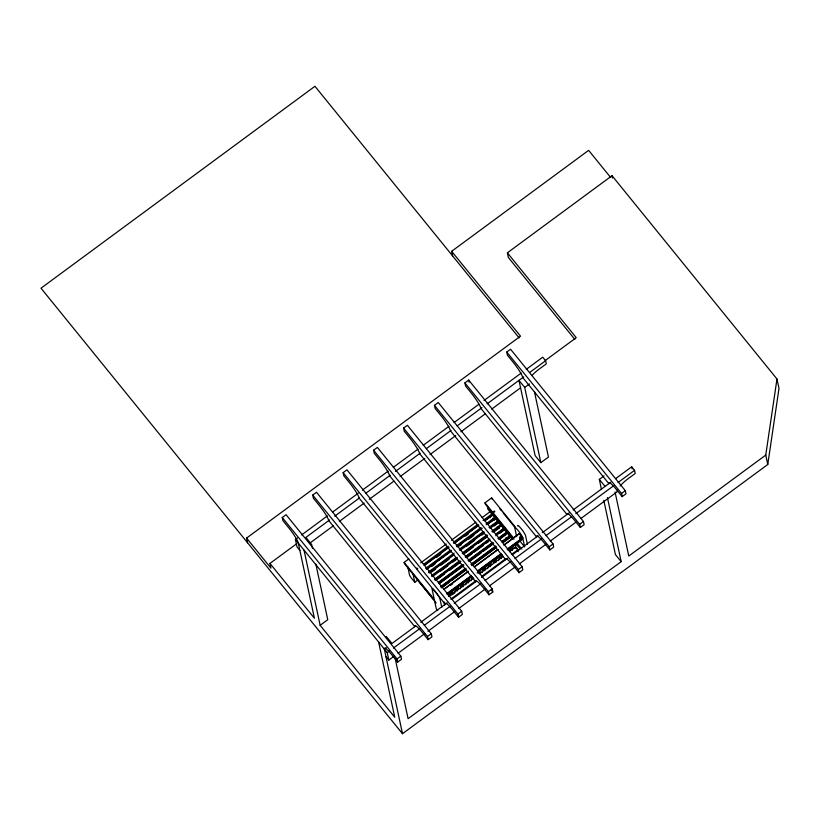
<?xml version="1.0" encoding="UTF-8"?>
<svg xmlns="http://www.w3.org/2000/svg" width="820" height="820" viewBox="0 0 820 820"><rect width="100%" height="100%" fill="white"/><g stroke="black" fill="none" stroke-linecap="round" stroke-linejoin="round"><path stroke-width="1.23" d="M519.121 337.901L314.952 86.284L41 288.209L402.497 733.716L767.766 464.489L765.757 455.079L776.981 379.004L612.017 175.695L507.375 252.816L508.39 257.521L574.841 339.418M767.766 464.489L779 388.403L776.981 379.004M449.503 595.709L450.354 592.03M451.338 591.128L450.774 593.577L451.861 594.992L452.988 590.082M455.838 587.981L454.71 592.891L452.814 594.295M456.832 587.079L456.268 589.539L457.345 590.943L458.472 586.044M460.204 588.842L461.322 583.942M462.316 583.04L461.752 585.49L462.839 586.905L463.956 581.995M465.688 584.803L466.816 579.894M467.8 578.992L467.246 581.452L468.322 582.856L469.45 577.957M471.172 580.755L472.023 577.075M478.214 573.354L478.777 570.904M479.577 573.539L480.428 569.859M482.15 572.668L483.554 566.528M484.271 566.856L483.708 569.316L484.784 570.72L485.911 565.82M487.644 568.619L488.761 563.709M489.191 565.267L489.755 562.817M490.278 566.681L491.395 561.772M493.404 563.35L494.255 559.67M495.239 558.768L494.685 561.218L495.762 562.633L496.889 557.723M498.611 560.531L499.739 555.622M502.096 554.914L501.245 558.594L500.169 557.18M509.876 551.214L510.716 547.534M511.711 546.632L511.147 549.092L512.223 550.497M512.51 549.277L513.351 545.597M515.083 548.395L516.2 543.486M504.013 545.167L519.46 533.512L522.699 537.746L524.564 546.428M516.672 536.68L514.816 528.018A6.57 0.953 53.6 0 1 518.291 530.735A6.57 0.953 53.6 0 1 522.699 537.746L522.268 539.621L507.928 550.189M416.98 567.922L416.867 568.721L417.81 568.701M452.671 256.004L451.656 251.299L588.637 150.347L610.664 177.489M247.568 542.778L246.564 538.084L520.515 336.159L451.656 251.299M296.758 543.67L269.944 563.432L314.409 618.239L298.285 543.024A14.329 2.081 53.6 0 0 288.671 527.721L282.941 520.649L282.264 517.512L286.067 514.704L400.836 656.133L401.503 659.27L397.7 662.078L391.96 655.006A14.329 2.081 53.6 0 0 384.365 649.102L386.261 647.697M312.707 495.075L316.51 492.277L431.269 633.706L431.945 636.832L428.142 639.641L422.402 632.568A14.329 2.081 53.6 0 0 414.797 626.664L328.728 520.587A14.329 2.081 53.6 0 0 319.113 505.284L313.373 498.211L312.707 495.075L427.466 636.505L428.142 639.641M343.139 472.638L346.952 469.839L461.711 611.269L462.377 614.405L458.575 617.204L452.835 610.131A14.329 2.081 53.6 0 0 445.239 604.227L359.17 498.15A14.329 2.081 53.6 0 0 349.556 482.847L343.816 475.774L343.139 472.638L457.908 614.067L458.575 617.204M373.582 450.211L377.384 447.402L492.154 588.832L492.82 591.968L489.017 594.766L483.277 587.694A14.329 2.081 53.6 0 0 475.682 581.79L389.602 475.723A14.329 2.081 53.6 0 0 379.988 460.409L374.258 453.337L373.582 450.211L488.341 591.64L489.017 594.766M403.583 428.091L407.386 425.293L522.145 566.722L522.822 569.849L519.019 572.657L513.279 565.585A14.329 2.081 53.6 0 0 505.684 559.681L419.604 453.603A14.329 2.081 53.6 0 0 409.99 438.3L404.26 431.228L403.583 428.091L518.342 569.521L519.019 572.657M434.456 405.336L438.269 402.528L553.028 543.957L553.695 547.094L549.892 549.902L544.152 542.83A14.329 2.081 53.6 0 0 536.557 536.915L450.487 430.848A14.329 2.081 53.6 0 0 440.873 415.545L435.133 408.473L434.456 405.336L549.226 546.766L549.892 549.902M464.899 382.899L468.702 380.09L583.471 521.52L584.137 524.656L580.334 527.465L574.595 520.392A14.329 2.081 53.6 0 0 566.999 514.488L480.92 408.411A14.329 2.081 53.6 0 0 471.305 393.108L465.575 386.035L464.899 382.899L579.658 524.328L580.334 527.465M506.75 352.046L510.563 349.248L625.322 490.678L625.988 493.814L622.185 496.612L616.445 489.54A14.329 2.081 53.6 0 0 608.85 483.636L522.781 377.569A14.329 2.081 53.6 0 0 513.166 362.255L507.426 355.183L506.75 352.046L621.519 493.476L622.185 496.612M299.884 550.466L297.014 546.93L295.415 539.488L297.486 537.971M301.606 534.937L327.364 515.944M332.52 512.151L358.279 493.158M362.399 490.124L388.167 471.131M393.313 467.338L418.046 449.104M423.202 445.311L448.96 426.318M454.116 422.525L478.849 404.291M484.005 400.498L521.1 373.151M526.245 369.359L542.737 357.202L545.607 360.738L546.284 363.875L538.668 369.482A14.381 4.356 -39.1 0 0 532.211 375.252M545.3 360.482L576.234 337.676L507.375 252.816M329.579 519.962L305.901 537.418L311.641 544.49L312.43 548.191M334.724 516.169L359.426 497.965M365.597 493.414L390.31 475.2M395.455 471.408L420.158 453.204M426.328 448.653L451.041 430.438M457.211 425.887L481.914 407.683M487.059 403.891L523.734 376.862M529.587 372.546L545.607 360.738M309.55 543.342L333.228 525.897M339.408 521.335L364.111 503.131M369.256 499.339L393.959 481.135M400.139 476.574L424.842 458.37M429.987 454.577L455.715 435.604M460.871 431.812L485.573 413.608M491.744 409.057L520.567 387.809M534.435 391.693L548.447 457.047L540.831 462.654L524.708 387.44L529.464 383.934M404.137 562.397L432.827 597.749L433.073 598.928L404.383 563.566L404.137 562.397L408.893 558.891M513.935 539.334L485.245 503.972L484.989 502.803L491.651 497.894L515.554 527.352M378.625 642.029L394.748 717.233L320.148 625.311L327.764 619.705L315.864 564.211M420.66 562.879L446.264 544.008M451.389 540.226L475.969 522.104M482.119 517.574L490.319 511.536M423.653 564.283L448.232 546.161M453.357 542.389L477.947 524.267M483.062 520.495L492.287 513.699M424.104 565.257L447.658 547.883M453.808 543.352L478.398 525.241M484.538 520.71L492.738 514.663M424.575 565.318L449.155 547.196M454.28 543.424L478.87 525.302M485.009 520.772L493.209 514.724M436.609 557.364L440.729 554.33M465.463 536.106L468.558 533.82M425.601 568.414L450.18 550.302M456.33 545.771L480.92 527.649M486.034 523.867L495.259 517.071M426.974 568.516L451.553 550.394M456.678 546.622L481.268 528.5M486.383 524.728L495.608 517.933M427.425 568.373L451.123 550.907M457.304 546.345L482.037 528.121M487.193 524.318L493.373 519.767M426.482 569.449L451.072 551.327M457.211 546.797L481.801 528.674M487.941 524.144L496.141 518.107M431.843 566.394L434.918 564.129M459.497 546.007L461.547 544.5M468.722 539.211L473.847 535.439M428.593 571.96L454.208 553.08M459.323 549.308L482.888 531.944M489.038 527.414L498.252 520.618M407.745 566.692L409.508 574.922A3.587 0.523 53.6 0 0 411.906 578.746L414.776 582.282L417.636 580.181M428.829 572.678L453.419 554.566M459.569 550.035L484.148 531.913M490.298 527.383L498.488 521.335M429.444 572.975L454.024 554.863M460.174 550.333L483.738 532.959M489.878 528.428L499.103 521.633M431.627 572.073L435.727 569.059M440.852 565.277L449.042 559.24M466.457 546.407L474.657 540.359M481.822 535.081L483.872 533.574M494.122 526.02L499.236 522.248M431.586 575.62L456.176 557.497M462.316 552.967L486.906 534.845M492.031 531.073L501.245 524.277M431.73 576.224L457.345 557.344M462.459 553.572L487.049 535.45M492.164 531.678L501.389 524.882M432.386 576.603L456.976 558.481M463.115 553.951L487.705 535.829M492.83 532.057L502.045 525.261M440.668 571.099L447.843 565.82M452.958 562.038L457.058 559.025M465.258 552.987L473.447 546.94M478.572 543.168L486.762 537.131M493.937 531.842L499.062 528.07M434.549 579.299L459.128 561.177M465.278 556.647L488.843 539.283M496.008 533.994L504.208 527.957M434.631 579.832L460.245 560.962M465.36 557.19L489.95 539.068M496.1 534.537L504.29 528.49M435.328 580.283L460.942 561.403M466.067 557.631L489.622 540.267M495.772 535.737L504.987 528.941M437.429 579.258L444.594 573.979M449.719 570.197L459.969 562.653M467.133 557.364L472.258 553.592M474.308 552.075L483.523 545.279M486.598 543.014L488.648 541.507M499.913 533.205L505.038 529.423M438.526 582.261L462.08 564.888M468.23 560.357L492.81 542.235M497.935 538.463L507.16 531.668M438.567 582.743L463.156 564.621M468.271 560.849L492.861 542.727M499.011 538.197L507.201 532.159M439.315 583.266L463.894 565.144M469.019 561.372L493.609 543.25M498.724 539.468L507.949 532.672M439.325 583.707L462.88 566.343M471.08 560.306L481.319 552.752M483.369 551.245L493.619 543.691M499.759 539.16L505.909 534.63M440.453 586.782L465.042 568.66M471.182 564.129L495.772 546.007M501.922 541.477L510.112 535.439M441.488 586.464L466.078 568.352M471.192 564.57L495.782 546.448M501.932 541.918L510.122 535.88M441.262 587.817L465.842 569.695M471.992 565.164L496.582 547.043M502.721 542.512L510.921 536.475M442.257 587.458L449.421 582.169M451.471 580.662L465.811 570.084M471.961 565.554L495.526 548.191M503.716 542.153L510.891 536.864M443.651 589.385L468.24 571.263M474.39 566.733L497.945 549.369M504.095 544.839L519.46 533.512M444.604 588.955L468.169 571.591M474.308 567.061L493.63 552.823M494.798 551.962L497.873 549.697M450.6 585.326L452.65 583.819M601.419 489.232L599.307 479.372L604.063 475.866M446.9 593.618L471.479 575.496M477.629 570.966L501.194 553.602M507.334 549.072L522.699 537.746M446.818 593.947L471.408 575.824M477.547 571.294L501.112 553.93M507.262 549.4L522.627 538.074L519.388 533.841M482.119 568.322L484.169 566.815M447.494 594.736L472.074 576.624M477.199 572.842L501.778 554.72M448.632 596.54L473.365 578.315M479.546 573.754L503.244 556.288M509.435 551.727L515.616 547.176L517.768 549.82L518.158 551.655M450.785 599.194L475.518 580.96M481.699 576.409L505.397 558.932M511.588 554.381L517.768 549.82M415.648 626.039L391.97 643.485L386.23 636.422M420.793 622.247L447.146 602.823M451.676 599.481L476.379 581.277M481.524 577.485L507.58 558.276M512.408 554.72L538.135 535.757M542.256 532.723L569.018 512.992M573.139 509.958L610.756 482.232M615.656 478.613L631.677 466.805L634.547 470.342L635.223 473.478L627.607 479.085A14.381 4.356 -39.1 0 0 620.135 486.034M393.969 656.287L388.823 660.079L387.235 652.638L389.295 651.111M393.415 648.077L420.209 628.325M424.329 625.291L450.088 606.298M454.208 603.264L481.002 583.512M485.122 580.478L510.891 561.485M515.011 558.451L541.805 538.699M545.925 535.665L571.683 516.682M575.814 513.638L613.934 485.532M618.065 482.498L634.547 470.342M398.079 653.253L424.821 633.553M427.907 631.277L454.639 611.566M458.749 608.532L485.491 588.832M489.601 585.798L515.308 566.845M519.429 563.811L546.161 544.111M550.271 541.077L575.989 522.125M581.124 518.342L617.122 491.815A14.381 4.356 -39.1 0 1 617.47 490.237M397.7 662.078L397.023 658.942L400.836 656.133M427.466 636.505L431.269 633.706M457.908 614.067L461.711 611.269M488.341 591.64L492.154 588.832M518.342 569.521L522.145 566.722M549.226 546.766L553.028 543.957M579.658 524.328L583.471 521.52M621.519 493.476L625.322 490.678M607.435 497.576L621.17 561.649L408.093 718.699L395.148 658.327M765.757 455.079L628.776 556.042L615.041 491.969M524.708 387.44L518.978 380.367L535.101 455.582L540.831 462.654M599.307 479.372L605.047 486.444M621.17 561.649L615.43 554.576L603.797 500.333M499.872 508.892L501.461 510.85M503.06 512.818L515.011 527.547M519.87 541.036L524.677 546.95M484.989 502.803L513.679 538.156M517.02 543.137L521.817 549.051M511.998 538.966L487.982 509.363L487.398 506.627M516.005 543.906L520.003 548.836M515.483 546.581L518.64 550.466M497.361 526.696L498.949 528.644M506.083 537.438L507.672 539.396M491.385 590.195L492.82 591.968M417.144 579.576L436.168 603.018M437.726 610.572L436.291 608.799L432.058 589.016A6.57 0.953 53.6 0 1 435.543 591.722A6.57 0.953 53.6 0 1 439.94 598.743L441.806 607.425M282.264 517.512L397.023 658.942M295.415 539.488L387.235 652.638M385.953 656.543L388.823 660.079M246.564 538.084L270.948 568.137L269.944 563.432M472.73 577.403L473.806 578.817M612.017 175.695L612.519 178.042M631.677 466.805L632.128 468.896M527.414 544.326L525.558 535.644A6.57 0.953 53.6 0 0 521.151 528.623A6.57 0.953 53.6 0 0 517.666 525.917M468.702 380.09L469.153 382.181M491.651 497.894L491.897 499.062M443.866 601.603L444.665 605.324M413.013 574.061L414.776 582.282M384.365 649.102L402.497 733.716M304.025 550.097L320.148 625.311M490.216 517.635A3.587 0.523 53.6 0 1 489.407 516.026M490.503 515.575A48.308 7.001 53.6 0 1 491.293 516.457M492.912 518.281A48.308 7.001 53.6 0 1 494.562 520.198M519.531 537.633C520.198 539.796 521.684 535.962 519.726 537.018C519.849 539.334 521.376 536.157 519.531 537.633M493.804 511.516C494.819 513.556 495.341 509.743 493.804 511.516"/></g></svg>
